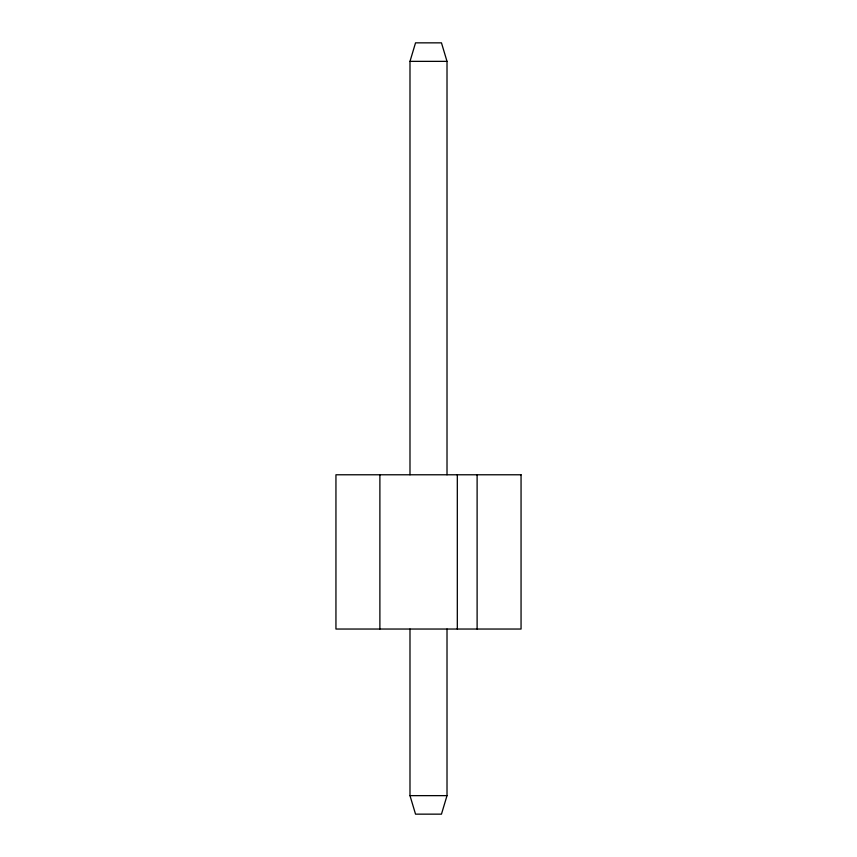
<?xml version="1.0" encoding="UTF-8"?>
<svg xmlns="http://www.w3.org/2000/svg" width="857" height="857" viewBox="0 0 857 857"><rect width="100%" height="100%" fill="white"/><g stroke="black" fill="none" stroke-linecap="round" stroke-linejoin="round"><path stroke-width="1.29" d="M409.989 474.778L409.989 61.361L415.538 42.85L441.462 42.85L447.011 61.361L447.011 474.778M447.011 629.038L447.011 795.639L441.462 814.15L415.538 814.15L409.989 795.639L409.989 629.038M409.989 61.361L447.011 61.361M409.989 795.639L447.011 795.639M477.113 474.778L477.113 629.038M457.317 474.778L457.317 629.038M379.887 474.778L379.887 629.038M521.056 474.778L335.944 474.778L335.944 629.038L521.056 629.038L521.056 474.778"/></g></svg>
